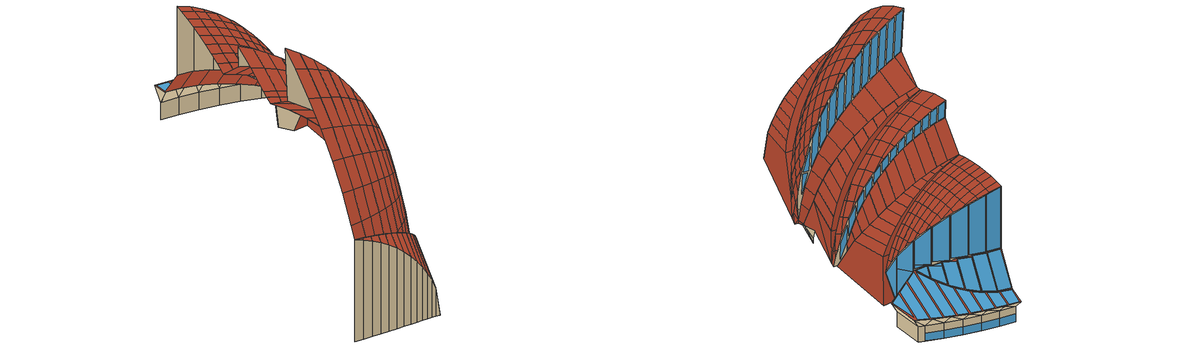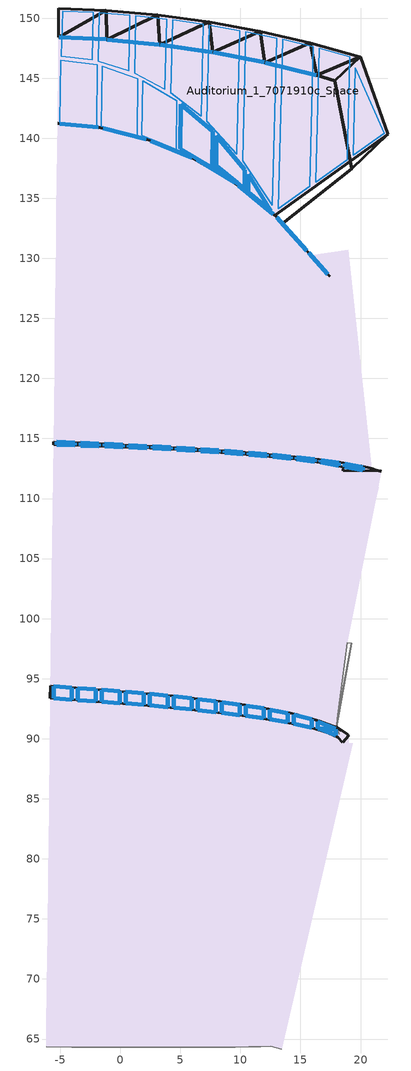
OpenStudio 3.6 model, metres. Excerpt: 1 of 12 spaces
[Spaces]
Auditorium_1_7071910c_Space
 wall outside: 19.26,137.45 17.86,144.78 16.34,145.23 12.03,146.3 7.68,147.15 3.29,147.79 -1.12,148.22 -5.14,148.41 z14.99:19.25; 6.14,93.38,56.73 8.68,93.06,53.29 11,92.73,49.62 11.36,92.67,48.96 13.09,92.36,45.45 14.67,92.03,41.7 14.95,91.96,40.95 16.57,91.52,35.8 17.7,91.08,30.73 17.93,90.98,29.57 18.41,90.71,26.31 18.88,90.37,22.32 19.02,90.24,20.81 18.51,89.68,13.98 18.13,90.07,18.65 17.3,90.47,23.28 16.02,90.86,27.82 14.3,91.25,32.24 12.15,91.63,36.49 9.59,91.99,40.51 6.63,92.34,44.28 3.31,92.67,47.75 -0.35,92.98,50.87 -5.82,93.36,54.68 -5.81,94.4,67.23 -2.58,94.18,65.03 0.5,93.93,62.55 3.41,93.67,59.81 4.82,93.53,58.27; 9.84,113.91,43.25 12.12,113.72,40.46 12.33,113.7,40.19 14.58,113.49,36.8 16.57,113.26,33.21 17.57,113.13,31.04 18.3,113.02,29.38 19.75,112.78,25.28 20.04,112.71,24.23 20.92,112.51,20.85 21.27,112.41,18.99 21.7,112.26,16.51 18.55,112.3,16.51 18.59,112.61,22.1 17.61,112.82,25.53 16.4,113.02,28.83 14.97,113.21,31.99 13.32,113.4,34.96 11.48,113.58,37.73 9.46,113.74,40.27 7.26,113.9,42.57 4.92,114.04,44.61 2.44,114.17,46.36 -0.14,114.29,47.82 -2.82,114.38,48.98 -5.56,114.47,49.82 -5.56,114.75,54.81 -2.15,114.6,53.05 1.12,114.45,50.99 4.22,114.28,48.67 7.13,114.1,46.08; -2.42,140.96,47 -1.63,140.88,46.66 -1.63,140.88,30.63 -1.77,140.89,30.67 -5.23,141.23,30.7 -5.23,141.23,47.94; -1.18,150.66,22.03 -5.14,148.41,19.25 -5.11,150.84,22; -1.18,150.66,22.03 -1.12,148.22,19.25 -5.14,148.41,19.25; 2.37,139.88,44.67 2.37,139.88,30.18 1.6,140.07,30.44 -1.63,140.88,30.63 -1.63,140.88,46.66 0.3,140.39,45.81; 3.11,150.27,22.11 -1.12,148.22,19.25 -1.18,150.66,22.03; 3.11,150.27,22.11 3.29,147.79,19.25 -1.12,148.22,19.25; 5.37,138.63,42.67 6.17,138.3,42 6.17,138.3,29.32 4.82,138.86,29.9 2.37,139.88,30.18 2.37,139.88,44.67 2.91,139.65,44.37 3.67,139.34,43.86; 7.39,149.69,22.24 3.29,147.79,19.25 3.11,150.27,22.11; 7.39,149.69,22.24 7.68,147.15,19.25 3.29,147.79,19.25; 8,137.2,40.4 9.7,136.17,38.63 9.7,136.17,27.98 7.81,137.31,29.04 6.17,138.3,29.32 6.17,138.3,42 7.69,137.39,40.72; 11.63,148.91,22.41 7.68,147.15,19.25 7.39,149.69,22.24; 11.63,148.91,22.41 12.03,146.3,19.25 7.68,147.15,19.25; 11.78,134.46,36.01 12.88,133.55,34.33 12.88,133.55,25.52 12.84,133.59,26.08 10.5,135.52,27.79 9.7,136.17,27.98 9.7,136.17,38.63 9.83,136.07,38.5 10.76,135.3,37.33; 15.83,147.95,22.63 12.03,146.3,19.25 11.63,148.91,22.41; 15.83,147.95,22.63 16.34,145.23,19.25 12.03,146.3,19.25; 12.85,133.6,26.06 13.5,132.87,16.51 19.26,137.45,19.25 22.28,140.32,24.43; 14.21,132.08,31.95 15.07,131.13,30.24 15.41,130.75,29.41 16.38,129.67,27 17.43,128.51,23.73 15.84,130.27,16.51 13.5,132.87,16.51 12.88,133.55,25.52 12.88,133.55,34.33 13.53,132.84,33.26; 13.5,132.87,16.51 19.26,137.45,14.99 19.26,137.45,19.25; 19.98,146.79,22.89 16.34,145.23,19.25 15.83,147.95,22.63; 19.98,146.79,22.89 17.86,144.78,19.25 16.34,145.23,19.25; 22.28,140.32,24.43 19.26,137.45,19.25 17.86,144.78,19.25 19.98,146.79,22.89
 wall to Back_Of_House_1_8c325f1a_Space: -6.18,64.34,38.67 -6.18,64.34,13.16 -4.06,64.32,13.16 -4.06,64.32,37.87; -4.06,64.32,37.87 -4.06,64.32,13.16 -2.01,64.31,13.16 -2.01,64.31,36.92; -2.01,64.31,36.92 -2.01,64.31,13.16 -0.03,64.3,13.16 -0.03,64.3,35.81; -0.03,64.3,35.81 -0.03,64.3,13.16 1.85,64.3,13.16 1.85,64.3,34.56; 1.85,64.3,34.56 1.85,64.3,13.16 3.63,64.3,13.16 3.63,64.3,33.16; 3.63,64.3,33.16 3.63,64.3,13.16 5.3,64.3,13.16 5.3,64.3,31.64; 5.3,64.3,31.64 5.3,64.3,13.16 6.86,64.3,13.16 6.86,64.3,29.99; 6.86,64.3,29.99 6.86,64.3,13.16 8.28,64.31,13.16 8.28,64.31,28.23; 8.28,64.31,28.23 8.28,64.31,13.16 9.56,64.32,13.16 9.56,64.32,26.36; 9.56,64.32,26.36 9.56,64.32,13.16 10.7,64.34,13.16 10.7,64.34,24.41; 10.7,64.34,24.41 10.7,64.34,13.16 11.69,64.36,13.16 11.69,64.36,22.37; 11.69,64.36,22.37 11.69,64.36,13.16 12.51,64.38,13.16 12.51,64.38,20.26; 12.51,64.38,20.26 12.51,64.38,13.16 13.42,64.17,13.16
 wall to Plinth_7_168c7736_Space: 18,91.05,13.43 18.02,90.94,13.16 19.22,97.96,13.38 18.04,91.49,13.62; 18.22,90.38,13.16 18.02,90.94,13.16 18,91.05,13.43; 18.02,90.94,13.16 19.25,97.95,13.16 19.22,97.96,13.38; 18.07,91.65,13.69 18.04,91.49,13.62 19.22,97.96,13.38 19.22,97.96,14.45; 18.07,91.65,13.69 19.22,97.96,14.45 18.89,98,16.51
 window: -1.16,148.22 -5.1,148.41 / 3.25,147.8 -1.08,148.21 / 7.64,147.16 3.34,147.79 / 11.99,146.31 7.72,147.14 / 16.29,145.24 12.07,146.29 z15.03:17.21; -4.06,94.25,65.74 -4.06,93.26,53.76 -5.56,93.37,54.8 -5.56,94.36,66.76; -3.81,114.66,53.63 -3.81,114.43,49.55 -5.31,114.47,50.01 -5.31,114.72,54.4; -1.83,140.9,46.53 -1.83,140.9,30.87 -5.03,141.21,30.89 -5.03,141.21,47.66; -2.06,94.11,64.28 -2.06,93.12,52.37 -3.56,93.23,53.41 -3.56,94.22,65.38; -1.81,114.57,52.53 -1.81,114.36,48.8 -3.31,114.41,49.38 -3.31,114.64,53.36; -0.06,93.95,62.68 -0.06,92.97,50.91 -1.56,93.08,52.02 -1.56,94.07,63.89; 2.17,139.93,44.55 2.17,139.93,30.61 -1.44,140.83,30.82 -1.44,140.83,46.36; 0.19,114.48,51.28 0.19,114.29,47.89 -1.31,114.34,48.6 -1.31,114.55,52.22; 1.94,93.77,60.85 1.94,92.81,49.25 0.44,92.94,50.53 0.44,93.91,62.23; 2.19,114.37,49.87 2.19,114.2,46.79 0.69,114.27,47.64 0.69,114.45,50.94; 3.94,93.58,58.86 3.94,92.63,47.4 2.44,92.77,48.81 2.44,93.73,60.36; 5.99,138.37,41.9 5.99,138.37,29.97 2.55,139.8,30.36 2.55,139.8,44.34; 4.19,114.26,48.34 4.19,114.1,45.43 2.69,114.18,46.49 2.69,114.35,49.49; 4.44,93.53,58.3 5.94,93.37,56.57 5.94,92.44,45.36 4.44,92.59,46.93; 6.19,114.14,46.58 6.19,113.98,43.82 4.69,114.07,45.06 4.69,114.23,47.91; 7.64,137.53,28.9 7.68,140.57,24.57 5.04,142.85,24.03 5,139.12,29.35; 9.53,136.28,38.54 9.53,136.28,28.95 6.34,138.19,29.49 6.34,138.19,41.61; 6.44,93.31,55.9 7.94,93.12,53.86 7.94,92.22,42.99 6.44,92.39,44.83; 8.19,114,44.61 8.19,113.85,41.93 6.69,113.95,43.39 6.69,114.11,46.09; 9.71,136.27,27.83 7.97,137.71,28.25 7.97,137.34,28.79; 10.35,135.76,27.66 10.37,137.39,25.33 8,140.22,24.66 7.97,137.72,28.24; 8.44,93.05,53.11 9.94,92.84,50.82 9.94,91.97,40.33 8.44,92.16,42.37; 8.69,113.97,44.07 10.19,113.86,42.42 10.19,113.7,39.7 8.69,113.82,41.43; 9.86,136.05,38.19 12.73,133.68,34.25 12.73,133.68,27.46 9.86,136.05,28.15; 10.44,92.76,49.92 11.94,92.52,47.21 11.94,91.69,37.27 10.44,91.91,39.64; 12.73,133.68,27.44 12.73,133.68,26.39 10.56,135.47,27.96; 12.52,133.97,26.15 10.66,136.98,25.44 10.64,135.52,27.53; 10.69,113.82,41.8 12.19,113.69,39.93 12.19,113.53,37.05 10.69,113.66,39.11; 12.44,92.42,46.11 13.94,92.13,42.79 13.94,91.36,33.5 12.44,91.62,36.46; 12.69,113.64,39.19 14.19,113.5,36.93 14.19,113.33,33.84 12.69,113.48,36.35; 15.51,130.64,25.53 15.51,130.64,16.71 13.62,132.74,16.71 13.02,133.41,25.53; 13.02,133.41,33.81 15.51,130.64,28.78 15.51,130.64,25.55 13.02,133.41,25.55; 14.44,92,41.34 15.94,91.62,36.97 15.94,90.92,28.57 14.44,91.27,32.5; 14.69,113.44,36.05 16.19,113.27,33.38 16.19,113.08,29.83 14.69,113.27,32.99; 15.68,130.46,28.3 17.26,128.7,23.73 15.68,130.46,16.71; 16.44,91.42,34.67 17.94,90.83,27.75 16.44,90.85,27.75; 17.94,90.79,27.24 17.94,90.31,21.4 16.69,90.8,27.24; 16.69,113.21,32.28 18.19,113,28.93 18.19,112.73,24.18 16.69,113.01,28.76; 18.69,112.91,27.37 20.19,112.62,22.65 20.19,112.37,18.08 18.69,112.64,22.66
 roof outside: -6.18,64.34,38.67 -4.06,64.32,37.87 -3.95,64.89,38.02; -6.16,65.7,41.27 -6.18,64.34,38.67 -2.93,65.65,37.16 -2.91,67.29,40.3; 6.29,69.3,32.98 8.07,70.47,31.65 9.74,71.73,30.23 11.28,73.07,28.72 12.69,74.48,27.14 13.96,75.94,25.5 15.09,77.46,23.79 13.27,77.48,23.79 12.9,77.02,24.31 10.78,74.74,26.88 8.42,72.58,29.31 6.12,70.76,31.37 5.86,70.56,31.59 3.11,68.77,33.61 0.17,67.13,35.48 -2.93,65.65,37.16 -6.18,64.34,38.67 -3.95,64.89,38.02 -1.76,65.56,37.25 0.36,66.33,36.36 2.42,67.22,35.34 4.4,68.21,34.22; -6.12,69.48,46.97 -6.16,65.7,41.27 -2.91,67.29,40.3 -2.87,70.97,45.84; -6.06,73.84,52.25 -6.12,69.48,46.97 -2.87,70.97,45.84 -2.81,75.2,50.97; -6,78.73,57.05 -6.06,73.84,52.25 -2.81,75.2,50.97 -2.75,79.95,55.62; -5.94,84.09,61.3 -6,78.73,57.05 -2.75,79.95,55.62 -2.69,85.15,59.76; -5.86,89.87,64.98 -5.94,84.09,61.3 -2.69,85.15,59.76 -2.62,90.76,63.33; -5.86,89.87,64.98 -2.62,90.76,63.33 -2.58,94.18,65.03 -5.81,94.4,67.23; -5.82,93.36,54.68 -4.19,93.24,53.55 -5.73,100.62,49.45; -5.73,100.62,49.45 -1.94,100.06,47.02 1.6,99.43,44.25 4.84,98.74,41.16 7.77,98,37.77 10.36,97.2,34.13 12.57,96.36,30.26 14.4,95.48,26.2 15.79,94.59,22.06 17.28,94.58,22.06 16.54,95.25,25.21 15.54,95.9,28.26 14.29,96.53,31.2 12.81,97.14,34 11.1,97.72,36.64 9.18,98.26,39.12 7.05,98.77,41.41 4.73,99.24,43.5 2.24,99.66,45.38 -0.41,100.04,47.03 -3.21,100.37,48.44; -5.73,100.62,49.45 -3.21,100.37,48.44 -2.66,102.74,48.75 -5.71,102.49,49.85; -4.19,93.24,53.55 -0.35,92.98,50.87 -1.94,100.06,47.02 -5.73,100.62,49.45; 10.71,104.86,39.96 12.89,105.45,37.63 14.88,106.07,35.14 16.65,106.74,32.5 18.2,107.44,29.73 19.53,108.17,26.86 20.61,108.93,23.89 19.3,108.95,23.89 18.24,108.29,26.47 16.5,107.41,29.91 14.49,106.58,33.2 13.14,106.11,35.05 12.23,105.81,36.27 9.73,105.1,39.11 7.01,104.45,41.73 4.09,103.86,44.14 0.98,103.33,46.3 -2.29,102.87,48.21 -5.71,102.49,49.85 -2.66,102.74,48.75 0.28,103.05,47.41 3.11,103.42,45.86 5.8,103.85,44.09 8.34,104.33,42.12; -5.69,103.71,50.53 -5.71,102.49,49.85 -2.29,102.87,48.21 -2.27,104.4,49.05; -5.63,109.1,52.91 -5.69,103.71,50.53 -2.27,104.4,49.05 -2.21,109.65,51.38; -5.63,109.1,52.91 -2.21,109.65,51.38 -2.15,114.6,53.05 -5.56,114.75,54.81; -2.82,114.38,48.98 -2.74,120.9,42.93 -5.48,120.98,43.77 -5.56,114.47,49.82; -5.48,120.98,43.77 -2.74,120.9,42.93 -0.06,120.8,41.77 1.46,120.73,40.92 2.5,120.72,40.92 1.69,120.75,41.33 -0.65,120.83,42.31 -3.05,120.91,43.12; -5.48,120.98,43.77 -3.05,120.91,43.12 -3.16,121.69,43.27 -5.48,121.26,43.81; 9.65,124.71,36.62 11.45,125.25,35.02 13.12,125.81,33.29 14.66,126.36,31.44 16.07,126.92,29.49 17.32,127.47,27.45 15.75,127.25,27.4 15.01,126.89,28.82 13.45,126.22,31.25 11.67,125.56,33.53 9.69,124.89,35.64 7.52,124.24,37.55 5.19,123.59,39.26 2.7,122.97,40.75 0.08,122.37,42.01 -2.65,121.8,43.03 -5.48,121.26,43.81 -3.16,121.69,43.27 -0.84,122.14,42.55 1.42,122.62,41.67 3.61,123.12,40.63 5.72,123.64,39.44 7.74,124.17,38.1; -5.45,123.73,44.72 -5.48,121.26,43.81 -2.65,121.8,43.03 -2.63,124,43.85; -5.42,126.24,45.52 -5.45,123.73,44.72 -2.63,124,43.85 -2.6,126.47,44.64; -5.42,126.24,45.52 -2.6,126.47,44.64 -2.56,128.97,45.32 -5.38,128.78,46.21; -5.38,128.78,46.21 -2.56,128.97,45.32 -2.53,131.5,45.89 -5.35,131.35,46.79; -5.35,131.35,46.79 -2.53,131.5,45.89 -2.5,134.05,46.34 -5.32,133.94,47.26; -5.32,133.94,47.26 -2.5,134.05,46.34 -2.47,136.62,46.69 -5.29,136.56,47.61; -5.29,136.56,47.61 -2.47,136.62,46.69 -2.44,139.21,46.92 -5.26,139.18,47.84; -5.26,139.18,47.84 -2.44,139.21,46.92 -2.42,140.96,47 -5.23,141.23,47.94; -1.77,140.89,30.67 -1.71,146.19,23.1 -5.16,146.61,23.01 -5.23,141.23,30.7; 22.28,140.32,24.43 19.98,146.79,22.89 15.83,147.95,22.63 11.63,148.91,22.41 7.39,149.69,22.24 3.11,150.27,22.11 -1.18,150.66,22.03 -5.11,150.84,22 -5.16,146.61,23.01 -1.71,146.19,23.1 1.66,145.02,23.37 4.87,143.13,23.81 7.85,140.55,24.42 10.53,137.35,25.17 12.85,133.6,26.06; -4.06,64.32,37.87 -2.01,64.31,36.92 -1.76,65.56,37.25 -3.95,64.89,38.02; -3.21,100.37,48.44 -0.41,100.04,47.03 0.28,103.05,47.41 -2.66,102.74,48.75; -3.05,120.91,43.12 -0.65,120.83,42.31 -0.84,122.14,42.55 -3.16,121.69,43.27; -2.91,67.29,40.3 -2.93,65.65,37.16 0.17,67.13,35.48 0.19,69.09,39.22; -2.87,70.97,45.84 -2.91,67.29,40.3 0.19,69.09,39.22 0.24,72.64,44.57; -2.81,75.2,50.97 -2.87,70.97,45.84 0.24,72.64,44.57 0.29,76.73,49.53; -0.14,114.29,47.82 -0.06,120.8,41.77 -2.74,120.9,42.93 -2.82,114.38,48.98; -2.75,79.95,55.62 -2.81,75.2,50.97 0.29,76.73,49.53 0.35,81.32,54.03; -2.69,85.15,59.76 -2.75,79.95,55.62 0.35,81.32,54.03 0.41,86.35,58.02; -2.62,90.76,63.33 -2.69,85.15,59.76 0.41,86.35,58.02 0.47,91.77,61.47; -2.65,121.8,43.03 0.08,122.37,42.01 0.1,124.34,42.74 -2.63,124,43.85; -2.63,124,43.85 0.1,124.34,42.74 0.13,126.77,43.52 -2.6,126.47,44.64; -2.62,90.76,63.33 0.47,91.77,61.47 0.5,93.93,62.55 -2.58,94.18,65.03; -2.6,126.47,44.64 0.13,126.77,43.52 0.16,129.22,44.18 -2.56,128.97,45.32; -2.56,128.97,45.32 0.16,129.22,44.18 0.19,131.7,44.74 -2.53,131.5,45.89; -2.53,131.5,45.89 0.19,131.7,44.74 0.23,134.2,45.19 -2.5,134.05,46.34; -2.5,134.05,46.34 0.23,134.2,45.19 0.26,136.72,45.53 -2.47,136.62,46.69; -2.47,136.62,46.69 0.26,136.72,45.53 0.29,139.25,45.76 -2.44,139.21,46.92; -2.44,139.21,46.92 0.29,139.25,45.76 0.3,140.39,45.81 -1.63,140.88,46.66 -2.42,140.96,47; -2.27,104.4,49.05 -2.29,102.87,48.21 0.98,103.33,46.3 1,105.21,47.34; -2.27,104.4,49.05 1,105.21,47.34 1.07,110.31,49.6 -2.21,109.65,51.38; -2.21,109.65,51.38 1.07,110.31,49.6 1.12,114.45,50.99 -2.15,114.6,53.05; -2.01,64.31,36.92 -0.03,64.3,35.81 0.36,66.33,36.36 -1.76,65.56,37.25; -0.35,92.98,50.87 3.31,92.67,47.75 1.6,99.43,44.25 -1.94,100.06,47.02; 1.6,140.07,30.44 1.66,145.02,23.37 -1.71,146.19,23.1 -1.77,140.89,30.67 -1.63,140.88,30.63; -0.65,120.83,42.31 1.69,120.75,41.33 1.42,122.62,41.67 -0.84,122.14,42.55; -0.41,100.04,47.03 2.24,99.66,45.38 3.11,103.42,45.86 0.28,103.05,47.41; 2.44,114.17,46.36 2.52,120.65,40.34 1.46,120.73,40.92 -0.06,120.8,41.77 -0.14,114.29,47.82; -0.03,64.3,35.81 1.85,64.3,34.56 2.42,67.22,35.34 0.36,66.33,36.36; 0.08,122.37,42.01 2.7,122.97,40.75 2.72,124.77,41.42 0.1,124.34,42.74; 0.1,124.34,42.74 2.72,124.77,41.42 2.75,127.13,42.17 0.13,126.77,43.52; 0.13,126.77,43.52 2.75,127.13,42.17 2.78,129.52,42.82 0.16,129.22,44.18; 0.16,129.22,44.18 2.78,129.52,42.82 2.81,131.94,43.37 0.19,131.7,44.74; 0.19,69.09,39.22 0.17,67.13,35.48 3.11,68.77,33.61 3.13,71.07,38.02; 0.24,72.64,44.57 0.19,69.09,39.22 3.13,71.07,38.02 3.18,74.49,43.17; 0.19,131.7,44.74 2.81,131.94,43.37 2.84,134.38,43.81 0.23,134.2,45.19; 0.23,134.2,45.19 2.84,134.38,43.81 2.87,136.84,44.14 0.26,136.72,45.53; 0.29,76.73,49.53 0.24,72.64,44.57 3.18,74.49,43.17 3.23,78.43,47.94; 0.26,136.72,45.53 2.87,136.84,44.14 2.9,139.31,44.36 0.29,139.25,45.76; 0.29,139.25,45.76 2.9,139.31,44.36 2.91,139.65,44.37 2.37,139.88,44.67 0.3,140.39,45.81; 0.35,81.32,54.03 0.29,76.73,49.53 3.23,78.43,47.94 3.28,82.84,52.26; 0.41,86.35,58.02 0.35,81.32,54.03 3.28,82.84,52.26 3.34,87.68,56.11; 0.47,91.77,61.47 0.41,86.35,58.02 3.34,87.68,56.11 3.4,92.89,59.42; 0.47,91.77,61.47 3.4,92.89,59.42 3.41,93.67,59.81 0.5,93.93,62.55; 0.98,103.33,46.3 4.09,103.86,44.14 4.12,106.14,45.41 1,105.21,47.34; 1,105.21,47.34 4.12,106.14,45.41 4.18,111.05,47.58 1.07,110.31,49.6; 1.07,110.31,49.6 4.18,111.05,47.58 4.22,114.28,48.67 1.12,114.45,50.99; 1.69,120.75,41.33 2.5,120.72,40.92 3.97,120.61,40.17 3.61,123.12,40.63 1.42,122.62,41.67; 1.46,120.73,40.92 2.52,120.65,40.34 5,120.42,38.68 5.72,120.35,38.08 7.28,120.33,38.08 6.17,120.43,38.85 3.97,120.61,40.17 2.5,120.72,40.92; 3.31,92.67,47.75 6.63,92.34,44.28 4.84,98.74,41.16 1.6,99.43,44.25; 4.82,138.86,29.9 4.87,143.13,23.81 1.66,145.02,23.37 1.6,140.07,30.44 2.37,139.88,30.18; 1.85,64.3,34.56 3.63,64.3,33.16 4.4,68.21,34.22 2.42,67.22,35.34; 2.24,99.66,45.38 4.73,99.24,43.5 5.8,103.85,44.09 3.11,103.42,45.86; 2.44,114.17,46.36 4.92,114.04,44.61 5,120.42,38.68 2.52,120.65,40.34; 2.7,122.97,40.75 5.19,123.59,39.26 5.21,125.27,39.88 2.72,124.77,41.42; 2.72,124.77,41.42 5.21,125.27,39.88 5.24,127.56,40.61 2.75,127.13,42.17; 2.75,127.13,42.17 5.24,127.56,40.61 5.26,129.89,41.25 2.78,129.52,42.82; 2.78,129.52,42.82 5.26,129.89,41.25 5.29,132.23,41.77 2.81,131.94,43.37; 2.81,131.94,43.37 5.29,132.23,41.77 5.32,134.61,42.2 2.84,134.38,43.81; 2.84,134.38,43.81 5.32,134.61,42.2 5.35,136.99,42.52 2.87,136.84,44.14; 2.87,136.84,44.14 5.35,136.99,42.52 5.37,138.63,42.67 3.67,139.34,43.86 2.9,139.31,44.36; 2.9,139.31,44.36 3.67,139.34,43.86 2.91,139.65,44.37; 3.13,71.07,38.02 3.11,68.77,33.61 5.86,70.56,31.59 5.9,73.24,36.72; 3.18,74.49,43.17 3.13,71.07,38.02 5.9,73.24,36.72 5.94,76.51,41.65; 3.23,78.43,47.94 3.18,74.49,43.17 5.94,76.51,41.65 5.98,80.28,46.21; 3.28,82.84,52.26 3.23,78.43,47.94 5.98,80.28,46.21 6.03,84.5,50.35; 3.34,87.68,56.11 3.28,82.84,52.26 6.03,84.5,50.35 6.09,89.13,54.02; 3.34,87.68,56.11 6.09,89.13,54.02 6.14,93.38,56.73 4.82,93.53,58.27 3.4,92.89,59.42; 3.4,92.89,59.42 4.82,93.53,58.27 3.41,93.67,59.81; 3.97,120.61,40.17 6.17,120.43,38.85 5.72,123.64,39.44 3.61,123.12,40.63; 3.63,64.3,33.16 5.3,64.3,31.64 6.29,69.3,32.98 4.4,68.21,34.22; 4.09,103.86,44.14 7.01,104.45,41.73 7.05,107.18,43.25 4.12,106.14,45.41; 4.12,106.14,45.41 7.05,107.18,43.25 7.11,111.89,45.34 4.18,111.05,47.58; 4.18,111.05,47.58 7.11,111.89,45.34 7.13,114.1,46.08 4.22,114.28,48.67; 4.73,99.24,43.5 7.05,98.77,41.41 8.34,104.33,42.12 5.8,103.85,44.09; 7.81,137.31,29.04 7.85,140.55,24.42 4.87,143.13,23.81 4.82,138.86,29.9 6.17,138.3,29.32; 6.63,92.34,44.28 9.59,91.99,40.51 7.77,98,37.77 4.84,98.74,41.16; 4.92,114.04,44.61 7.26,113.9,42.57 7.34,120.1,36.81 5.72,120.35,38.08 5,120.42,38.68; 5.19,123.59,39.26 7.52,124.24,37.55 7.54,125.84,38.14 5.21,125.27,39.88; 5.21,125.27,39.88 7.54,125.84,38.14 7.57,128.05,38.85 5.24,127.56,40.61; 5.24,127.56,40.61 7.57,128.05,38.85 7.6,130.3,39.46 5.26,129.89,41.25; 5.26,129.89,41.25 7.6,130.3,39.46 7.63,132.57,39.97 5.29,132.23,41.77; 5.29,132.23,41.77 7.63,132.57,39.97 7.65,134.86,40.39 5.32,134.61,42.2; 5.3,64.3,31.64 6.86,64.3,29.99 8.07,70.47,31.65 6.29,69.3,32.98; 5.32,134.61,42.2 7.65,134.86,40.39 7.68,137.17,40.7 5.35,136.99,42.52; 5.35,136.99,42.52 7.68,137.17,40.7 7.69,137.39,40.72 6.17,138.3,42 5.37,138.63,42.67; 5.72,120.35,38.08 7.34,120.1,36.81 8.96,119.81,35.27 10.84,119.79,35.27 10.33,119.88,35.74 8.29,120.19,37.37 7.28,120.33,38.08; 6.17,120.43,38.85 7.28,120.33,38.08 8.29,120.19,37.37 7.74,124.17,38.1 5.72,123.64,39.44; 5.9,73.24,36.72 5.86,70.56,31.59 6.12,70.76,31.37 8.43,72.98,30.34 8.46,75.58,35.32; 5.94,76.51,41.65 5.9,73.24,36.72 8.46,75.58,35.32 8.5,78.69,40.01; 5.98,80.28,46.21 5.94,76.51,41.65 8.5,78.69,40.01 8.54,82.28,44.34; 6.03,84.5,50.35 5.98,80.28,46.21 8.54,82.28,44.34 8.59,86.29,48.28; 6.09,89.13,54.02 6.03,84.5,50.35 8.59,86.29,48.28 8.65,90.7,51.78; 6.09,89.13,54.02 8.65,90.7,51.78 8.68,93.06,53.29 6.14,93.38,56.73; 6.12,70.76,31.37 8.42,72.58,29.31 8.43,72.98,30.34; 6.86,64.3,29.99 8.28,64.31,28.23 9.74,71.73,30.23 8.07,70.47,31.65; 7.01,104.45,41.73 9.73,105.1,39.11 9.77,108.32,40.9 7.05,107.18,43.25; 7.05,107.18,43.25 9.77,108.32,40.9 9.83,112.81,42.88 7.11,111.89,45.34; 7.05,98.77,41.41 9.18,98.26,39.12 10.71,104.86,39.96 8.34,104.33,42.12; 7.11,111.89,45.34 9.83,112.81,42.88 9.84,113.91,43.25 7.13,114.1,46.08; 7.26,113.9,42.57 9.46,113.74,40.27 9.53,119.68,34.75 8.96,119.81,35.27 7.34,120.1,36.81; 7.52,124.24,37.55 9.69,124.89,35.64 9.71,126.47,36.22 7.54,125.84,38.14; 7.54,125.84,38.14 9.71,126.47,36.22 9.74,128.6,36.9 7.57,128.05,38.85; 7.57,128.05,38.85 9.74,128.6,36.9 9.76,130.76,37.49 7.6,130.3,39.46; 7.6,130.3,39.46 9.76,130.76,37.49 9.79,132.95,37.98 7.63,132.57,39.97; 7.63,132.57,39.97 9.79,132.95,37.98 9.82,135.15,38.38 7.65,134.86,40.39; 7.65,134.86,40.39 9.82,135.15,38.38 9.83,136.07,38.5 9.7,136.17,38.63 8,137.2,40.4 7.68,137.17,40.7; 7.68,137.17,40.7 8,137.2,40.4 7.69,137.39,40.72; 8.29,120.19,37.37 10.33,119.88,35.74 9.65,124.71,36.62 7.74,124.17,38.1; 9.59,91.99,40.51 12.15,91.63,36.49 10.36,97.2,34.13 7.77,98,37.77; 10.5,135.52,27.79 10.53,137.35,25.17 7.85,140.55,24.42 7.81,137.31,29.04 9.7,136.17,27.98; 8.28,64.31,28.23 9.56,64.32,26.36 11.28,73.07,28.72 9.74,71.73,30.23; 8.43,72.98,30.34 8.42,72.58,29.31 10.78,74.74,26.88 10.79,75.62,29.11; 8.46,75.58,35.32 8.43,72.98,30.34 10.79,75.62,29.11 10.82,78.08,33.83; 8.5,78.69,40.01 8.46,75.58,35.32 10.82,78.08,33.83 10.85,81.02,38.26; 8.54,82.28,44.34 8.5,78.69,40.01 10.85,81.02,38.26 10.89,84.41,42.36; 8.59,86.29,48.28 8.54,82.28,44.34 10.89,84.41,42.36 10.94,88.2,46.08; 8.65,90.7,51.78 8.59,86.29,48.28 10.94,88.2,46.08 10.99,92.37,49.39; 8.65,90.7,51.78 10.99,92.37,49.39 11,92.73,49.62 8.68,93.06,53.29; 8.96,119.81,35.27 9.53,119.68,34.75 11.55,119.14,32.55 11.6,119.12,32.49 13.65,119.1,32.49 12.26,119.46,33.96 10.84,119.79,35.27; 9.18,98.26,39.12 11.1,97.72,36.64 12.89,105.45,37.63 10.71,104.86,39.96; 9.46,113.74,40.27 11.48,113.58,37.73 11.55,119.14,32.55 9.53,119.68,34.75; 9.56,64.32,26.36 10.7,64.34,24.41 12.69,74.48,27.14 11.28,73.07,28.72; 10.33,119.88,35.74 10.84,119.79,35.27 12.26,119.46,33.96 11.45,125.25,35.02 9.65,124.71,36.62; 9.69,124.89,35.64 11.67,125.56,33.53 11.69,127.17,34.13 9.71,126.47,36.22; 9.71,126.47,36.22 11.69,127.17,34.13 11.71,129.21,34.78 9.74,128.6,36.9; 9.73,105.1,39.11 12.23,105.81,36.27 12.28,109.55,38.35 9.77,108.32,40.9; 9.74,128.6,36.9 11.71,129.21,34.78 11.74,131.27,35.34 9.76,130.76,37.49; 9.76,130.76,37.49 11.74,131.27,35.34 11.77,133.36,35.81 9.79,132.95,37.98; 9.77,108.32,40.9 12.28,109.55,38.35 12.33,113.7,40.19 12.12,113.72,40.46 9.83,112.81,42.88; 9.79,132.95,37.98 11.77,133.36,35.81 11.78,134.46,36.01 10.76,135.3,37.33 9.82,135.15,38.38; 9.82,135.15,38.38 10.76,135.3,37.33 9.83,136.07,38.5; 9.83,112.81,42.88 12.12,113.72,40.46 9.84,113.91,43.25; 12.15,91.63,36.49 14.3,91.25,32.24 12.57,96.36,30.26 10.36,97.2,34.13; 12.84,133.59,26.08 12.85,133.6,26.06 10.53,137.35,25.17 10.5,135.52,27.79; 10.7,64.34,24.41 11.69,64.36,22.37 13.96,75.94,25.5 12.69,74.48,27.14; 10.79,75.62,29.11 10.78,74.74,26.88 12.9,77.02,24.31 12.92,78.41,27.83; 10.82,78.08,33.83 10.79,75.62,29.11 12.92,78.41,27.83 12.95,80.72,32.25; 10.85,81.02,38.26 10.82,78.08,33.83 12.95,80.72,32.25 12.98,83.48,36.41; 10.89,84.41,42.36 10.85,81.02,38.26 12.98,83.48,36.41 13.02,86.66,40.26; 10.94,88.2,46.08 10.89,84.41,42.36 13.02,86.66,40.26 13.07,90.23,43.76; 10.94,88.2,46.08 13.07,90.23,43.76 13.09,92.36,45.45 11.36,92.67,48.96 10.99,92.37,49.39; 10.99,92.37,49.39 11.36,92.67,48.96 11,92.73,49.62; 11.1,97.72,36.64 12.81,97.14,34 14.88,106.07,35.14 12.89,105.45,37.63; 12.26,119.46,33.96 13.65,119.1,32.49 14.08,118.96,32.03 13.12,125.81,33.29 11.45,125.25,35.02; 11.48,113.58,37.73 13.32,113.4,34.96 13.39,118.44,30.27 11.6,119.12,32.49 11.55,119.14,32.55; 11.6,119.12,32.49 13.39,118.44,30.27 13.73,118.28,29.75 15.95,118.25,29.75 15.8,118.32,29.97 14.08,118.96,32.03 13.65,119.1,32.49; 11.67,125.56,33.53 13.45,126.22,31.25 13.47,127.92,31.88 11.69,127.17,34.13; 11.69,64.36,22.37 12.51,64.38,20.26 15.09,77.46,23.79 13.96,75.94,25.5; 11.69,127.17,34.13 13.47,127.92,31.88 13.49,129.86,32.5 11.71,129.21,34.78; 11.71,129.21,34.78 13.49,129.86,32.5 13.52,131.82,33.04 11.74,131.27,35.34; 11.74,131.27,35.34 13.52,131.82,33.04 13.53,132.84,33.26 12.88,133.55,34.33 12.8,133.62,34.46 11.77,133.36,35.81; 11.77,133.36,35.81 12.8,133.62,34.46 11.78,134.46,36.01; 12.23,105.81,36.27 13.14,106.11,35.05 14.5,107.05,33.51 14.54,110.87,35.64 12.28,109.55,38.35; 12.28,109.55,38.35 14.54,110.87,35.64 14.58,113.49,36.8 12.33,113.7,40.19; 12.51,64.38,20.26 13.42,64.17,13.16 18.81,87.29,13.16 17.69,84.75,17.04 17.73,84.98,17.2 15.09,77.46,23.79; 14.3,91.25,32.24 16.02,90.86,27.82 14.4,95.48,26.2 12.57,96.36,30.26; 12.81,97.14,34 14.29,96.53,31.2 16.65,106.74,32.5 14.88,106.07,35.14; 12.92,78.41,27.83 12.9,77.02,24.31 13.27,77.48,23.79 14.53,79.18,22.3 14.8,79.62,22.15 14.82,81.34,26.48; 12.95,80.72,32.25 12.92,78.41,27.83 14.82,81.34,26.48 14.85,83.49,30.6; 12.98,83.48,36.41 12.95,80.72,32.25 14.85,83.49,30.6 14.88,86.06,34.48; 13.02,86.66,40.26 12.98,83.48,36.41 14.88,86.06,34.48 14.92,89.03,38.07; 13.07,90.23,43.76 13.02,86.66,40.26 14.92,89.03,38.07 14.95,91.96,40.95 14.67,92.03,41.7; 13.07,90.23,43.76 14.67,92.03,41.7 13.09,92.36,45.45; 14.08,118.96,32.03 15.8,118.32,29.97 14.66,126.36,31.44 13.12,125.81,33.29; 13.14,106.11,35.05 14.49,106.58,33.2 14.5,107.05,33.51; 15.09,77.46,23.79 17.73,84.98,17.2 16.45,82.36,19.5 14.8,79.57,21.96 14.53,79.18,22.3 13.27,77.48,23.79; 13.32,113.4,34.96 14.97,113.21,31.99 15.02,117.6,27.91 13.73,118.28,29.75 13.39,118.44,30.27; 13.45,126.22,31.25 15.01,126.89,28.82 15.04,128.72,29.49 13.47,127.92,31.88; 13.47,127.92,31.88 15.04,128.72,29.49 15.06,130.55,30.08 13.49,129.86,32.5; 13.49,129.86,32.5 15.06,130.55,30.08 15.07,131.13,30.24 14.21,132.08,31.95 13.52,131.82,33.04; 13.52,131.82,33.04 14.21,132.08,31.95 13.53,132.84,33.26; 13.73,118.28,29.75 15.02,117.6,27.91 15.51,117.29,27.06 17.84,117.26,27.06 17.39,117.52,27.77 15.95,118.25,29.75; 14.29,96.53,31.2 15.54,95.9,28.26 18.2,107.44,29.73 16.65,106.74,32.5; 16.02,90.86,27.82 17.3,90.47,23.28 15.83,94.57,21.99 15.79,94.59,22.06 14.4,95.48,26.2; 14.49,106.58,33.2 16.5,107.41,29.91 16.52,108.7,30.79 14.5,107.05,33.51; 14.5,107.05,33.51 16.52,108.7,30.79 16.56,112.27,32.78 14.54,110.87,35.64; 14.53,79.18,22.3 14.8,79.57,21.96 14.8,79.62,22.15; 14.54,110.87,35.64 16.56,112.27,32.78 16.57,113.26,33.21 14.58,113.49,36.8; 15.8,118.32,29.97 15.95,118.25,29.75 17.39,117.52,27.77 16.07,126.92,29.49 14.66,126.36,31.44; 14.8,79.62,22.15 14.8,79.57,21.96 16.45,82.36,19.5 16.46,82.8,21.07; 14.82,81.34,26.48 14.8,79.62,22.15 16.46,82.8,21.07 16.48,84.38,25.07; 14.85,83.49,30.6 14.82,81.34,26.48 16.48,84.38,25.07 16.5,86.37,28.89; 14.88,86.06,34.48 14.85,83.49,30.6 16.5,86.37,28.89 16.53,88.75,32.47; 14.92,89.03,38.07 14.88,86.06,34.48 16.53,88.75,32.47 16.57,91.49,35.79; 14.95,91.96,40.95 14.92,89.03,38.07 16.57,91.49,35.79 16.57,91.52,35.8; 14.97,113.21,31.99 16.4,113.02,28.83 16.45,116.6,25.5 15.51,117.29,27.06 15.02,117.6,27.91; 15.01,126.89,28.82 15.75,127.25,27.4 16.35,127.65,26.28 16.37,129.57,26.99 15.04,128.72,29.49; 15.04,128.72,29.49 16.37,129.57,26.99 16.38,129.67,27 15.41,130.75,29.41 15.06,130.55,30.08; 15.06,130.55,30.08 15.41,130.75,29.41 15.07,131.13,30.24; 15.51,117.29,27.06 16.47,116.58,25.46 18.64,116.7,25.79 17.84,117.26,27.06; 15.54,95.9,28.26 16.54,95.25,25.21 19.53,108.17,26.86 18.2,107.44,29.73; 17.32,127.47,27.45 18.99,130.73,16.51 15.84,130.27,16.51 17.43,128.51,23.73 16.35,127.65,26.28 15.75,127.25,27.4; 15.79,94.59,22.06 17.63,92.86,17.84 17.28,94.58,22.06; 17.3,90.47,23.28 18.13,90.07,18.65 17.11,92.87,17.87 15.83,94.57,21.99; 15.83,94.57,21.99 17.11,92.87,17.87 17.63,92.86,17.84; 17.39,117.52,27.77 17.84,117.26,27.06 18.64,116.7,25.79 18.86,116.54,25.45 17.32,127.47,27.45 16.07,126.92,29.49; 16.35,127.65,26.28 17.43,128.51,23.73 16.38,129.67,27 16.37,129.57,26.99; 16.4,113.02,28.83 17.61,112.82,25.53 17.65,115.47,23.06 16.45,116.6,25.5; 16.46,82.8,21.07 16.45,82.36,19.5 17.85,85.25,16.97 17.86,86.08,19.96; 16.48,84.38,25.07 16.46,82.8,21.07 17.86,86.08,19.96 17.88,87.53,23.62; 16.47,116.58,25.46 17.65,115.47,23.06 18.61,114.31,20.52 18.55,112.49,16.51 20.95,112.45,16.51 18.86,116.54,25.45 18.64,116.7,25.79; 16.5,86.37,28.89 16.48,84.38,25.07 17.88,87.53,23.62 17.9,89.36,27.12; 16.5,107.41,29.91 18.24,108.29,26.47 18.27,110.44,27.94 16.52,108.7,30.79; 16.53,88.75,32.47 16.5,86.37,28.89 17.9,89.36,27.12 17.93,90.98,29.57 17.7,91.08,30.73; 16.52,108.7,30.79 18.27,110.44,27.94 18.3,113.02,29.38 17.57,113.13,31.04 16.56,112.27,32.78; 16.57,91.49,35.79 16.53,88.75,32.47 17.7,91.08,30.73 16.57,91.52,35.8; 16.54,95.25,25.21 17.28,94.58,22.06 20.61,108.93,23.89 19.53,108.17,26.86; 16.56,112.27,32.78 17.57,113.13,31.04 16.57,113.26,33.21; 17.11,92.87,17.87 17.98,91.14,13.63 17.63,92.86,17.84; 18.13,90.07,18.65 18.51,89.68,13.98 17.98,91.14,13.63 17.11,92.87,17.87; 17.28,94.58,22.06 17.98,91.14,13.63 18.07,91.65,13.69 18.89,98,16.51 21.24,109.69,16.51; 17.28,94.58,22.06 21.24,109.69,16.51 21.53,110.92,16.51 20.61,108.93,23.89; 18.86,116.54,25.45 20.95,112.45,16.51 18.99,130.73,16.51 17.32,127.47,27.45; 17.61,112.82,25.53 18.59,112.61,22.1 18.61,114.31,20.52 17.65,115.47,23.06; 17.86,86.08,19.96 17.85,85.16,16.65 17.69,84.75,17.04 18.81,87.29,13.16 19,88.5,15.39 19.01,89.46,18.82; 17.69,84.75,17.04 17.85,85.25,16.97 17.73,84.98,17.2; 17.69,84.75,17.04 17.85,85.16,16.65 17.85,85.25,16.97; 17.88,87.53,23.62 17.86,86.08,19.96 19.01,89.46,18.82 19.02,90.24,20.81 18.88,90.37,22.32; 17.9,89.36,27.12 17.88,87.53,23.62 18.88,90.37,22.32 18.41,90.71,26.31; 17.93,90.98,29.57 17.9,89.36,27.12 18.41,90.71,26.31; 17.98,91.14,13.63 18,91.05,13.43 18.04,91.49,13.62; 17.98,91.14,13.63 18.04,91.49,13.62 18.07,91.65,13.69; 18.51,89.68,13.98 18.5,89.61,13.16 18.22,90.38,13.16 18,91.05,13.43 17.98,91.14,13.63; 18.24,108.29,26.47 19.3,108.95,23.89 19.48,109.06,23.48 19.71,109.39,23.03 19.75,112.25,24.99 18.27,110.44,27.94; 18.27,110.44,27.94 19.75,112.25,24.99 19.75,112.78,25.28 18.3,113.02,29.38; 19.35,89.6,13.16 18.5,89.61,13.16 18.51,89.68,13.98; 19.02,90.24,20.81 19.01,89.46,18.82 18.51,89.68,13.98; 19,88.5,15.39 19.35,89.6,13.16 18.51,89.68,13.98; 19.01,89.46,18.82 19,88.5,15.39 18.51,89.68,13.98; 18.59,112.61,22.1 18.55,112.3,16.51 18.55,112.49,16.51 18.61,114.31,20.52; 19,88.5,15.39 18.81,87.29,13.16 19.35,89.6,13.16; 20.61,108.93,23.89 21.53,110.92,16.51 21.48,110.92,16.51 20.89,110.23,19.1 19.71,109.21,22.89 19.3,108.95,23.89; 19.48,109.06,23.48 19.71,109.21,22.89 19.71,109.39,23.03; 19.71,109.21,22.89 20.89,110.23,19.1 20.91,111.53,20.17 19.71,109.39,23.03; 19.71,109.39,23.03 20.91,111.53,20.17 20.92,112.51,20.85 20.04,112.71,24.23 19.75,112.25,24.99; 19.75,112.25,24.99 20.04,112.71,24.23 19.75,112.78,25.28; 20.89,110.23,19.1 21.48,110.92,16.51 21.7,112.26,16.51 21.27,112.41,18.99 20.91,111.53,20.17; 20.91,111.53,20.17 21.27,112.41,18.99 20.92,112.51,20.85
 skylight: -1.97,141.03,30.5 -1.91,146.1,23.26 -4.97,146.47,23.18 -5.03,141.33,30.53; -2.35,146.52,23.02 -2.26,150.47,22.08 -4.82,150.59,22.06 -4.91,146.83,22.95; 0.69,145.61,23.23 0.8,150.24,22.12 -1.76,150.44,22.08 -1.86,146.42,23.04; 1.41,140.23,30.29 1.47,144.97,23.52 -1.51,146.01,23.28 -1.58,140.98,30.46; 3.71,144.07,23.59 3.86,149.92,22.19 1.3,150.19,22.13 1.18,145.42,23.27; 4.64,139.05,29.76 4.69,143.11,23.96 1.85,144.79,23.57 1.79,140.23,30.07; 6.72,141.82,24.12 6.91,149.51,22.28 4.36,149.86,22.2 4.21,143.78,23.66; 9.71,138.67,24.86 9.96,148.97,22.4 7.41,149.43,22.3 7.21,141.41,24.21; 12.67,134.42,25.87 13.01,148.34,22.54 10.46,148.87,22.42 10.19,138.12,24.99; 15.77,135.98,25.48 16.06,147.62,22.7 13.51,148.23,22.57 13.16,134.12,25.94; 18.89,138.21,24.94 19.1,146.79,22.89 16.55,147.49,22.73 16.28,136.34,25.4; 21.97,140.41,24.41 19.57,145.85,23.12 19.4,138.57,24.86
[Building]
Unnamed: North Axis {deg}=0; Default Construction Set=Default Generic Construction Set; Standards Building Type=MediumOffice
[Site]
Site 1: Terrain=City
[Site:WaterMainsTemperature]
Calculation Method=CorrelationFromWeatherFile
[Material]
Name | Roughness | Thickness {m} | Conductivity {W/m-K} | Density {kg/m3} | Specific Heat {J/kg-K} | Thermal Absorptance | Solar Absorptance | Visible Absorptance
Generic Roof Membrane | MediumRough | 0.01 | 0.16 | 1120 | 1460 | 0.9 | 0.65 | 0.65
Generic Acoustic Tile | MediumSmooth | 0.02 | 0.06 | 368 | 590 | 0.9 | 0.2 | 0.2
Generic 25mm Wood | MediumSmooth | 0.0254 | 0.15 | 608 | 1630 | 0.9 | 0.5 | 0.5
Generic HW Concrete | MediumRough | 0.2 | 1.95 | 2240 | 900 | 0.9 | 0.8 | 0.8
Generic Gypsum Board | MediumSmooth | 0.0127 | 0.16 | 800 | 1090 | 0.9 | 0.5 | 0.5
Generic Wall Air Gap | Smooth | 0.1 | 0.667 | 1.28 | 1000 | 0.9 | 0.7 | 0.7
Generic Ceiling Air Gap | Smooth | 0.1 | 0.556 | 1.28 | 1000 | 0.9 | 0.7 | 0.7
Generic Brick | MediumRough | 0.1 | 0.9 | 1920 | 790 | 0.9 | 0.65 | 0.65
Generic 50mm Insulation | MediumRough | 0.05 | 0.03 | 43 | 1210 | 0.9 | 0.7 | 0.7
Generic Painted Metal | Smooth | 0.0015 | 45 | 7690 | 410 | 0.9 | 0.5 | 0.5
Generic LW Concrete | MediumRough | 0.1 | 0.53 | 1280 | 840 | 0.9 | 0.8 | 0.8
Generic 25mm Insulation | MediumRough | 0.025 | 0.03 | 43 | 1210 | 0.9 | 0.7 | 0.7
Material 1 | Smooth | 0.1 | 0.1 | 0.1 | 100 |  | 0.65 | 0.65
[WindowMaterial:Gas]
Generic Window Air Gap: Gas Type=Air; Thickness {m}=0.0127
[WindowMaterial:Glazing] Optical Data Type=SpectralAverage; Thickness {m}=0.006; Infrared Transmittance at Normal Incidence=0; Front Side Infrared Hemispherical Emissivity=0.84; Conductivity {W/m-K}=1; Dirt Correction Factor for Solar and Visible Transmittance=1; Solar Diffusing=No
Name | Solar Transmittance at Normal Incidence | Front Side Solar Reflectance at Normal Incidence | Back Side Solar Reflectance at Normal Incidence | Visible Transmittance at Normal Incidence | Front Side Visible Reflectance at Normal Incidence | Back Side Visible Reflectance at Normal Incidence | Back Side Infrared Hemispherical Emissivity
Generic Low-e Glass | 0.45 | 0.36 | 0.36 | 0.71 | 0.21 | 0.21 | 0.047
Generic Clear Glass | 0.77 | 0.07 | 0.07 | 0.88 | 0.08 | 0.08 | 0.84
[Construction]
Generic Interior Door: Generic 25mm Wood
Generic Single Pane: Generic Clear Glass
Generic Shade: Material 1
Generic Interior Ceiling: Generic LW Concrete, Generic Ceiling Air Gap, Generic Acoustic Tile
Generic Interior Wall: Generic Gypsum Board, Generic Wall Air Gap, Generic Gypsum Board
Generic Exposed Floor: Generic Painted Metal, Generic Ceiling Air Gap, Generic 50mm Insulation, Generic LW Concrete
Generic Interior Floor: Generic Acoustic Tile, Generic Ceiling Air Gap, Generic LW Concrete
Generic Ground Slab: Generic 50mm Insulation, Generic HW Concrete
Generic Roof: Generic Roof Membrane, Generic 50mm Insulation, Generic LW Concrete, Generic Ceiling Air Gap, Generic Acoustic Tile
Generic Exterior Wall: Generic Brick, Generic LW Concrete, Generic 50mm Insulation, Generic Wall Air Gap, Generic Gypsum Board
Generic Underground Wall: Generic 50mm Insulation, Generic HW Concrete, Generic Wall Air Gap, Generic Gypsum Board
Generic Underground Roof: Generic 50mm Insulation, Generic HW Concrete, Generic Ceiling Air Gap, Generic Acoustic Tile
Generic Double Pane: Generic Low-e Glass, Generic Window Air Gap, Generic Clear Glass
Generic Exterior Door: Generic Painted Metal, Generic 25mm Insulation, Generic Painted Metal
[Construction:AirBoundary]
Generic Air Boundary: None, 0
[DefaultConstructionSet]
Default Generic Construction Set: Default Exterior Surface Constructions=Default Surface Constructions 2; Default Interior Surface Constructions=Default Surface Constructions 1; Default Ground Contact Surface Constructions=Default Surface Constructions 3; Default Exterior SubSurface Constructions=Default Sub Surface Constructions 2; Default Interior SubSurface Constructions=Default Sub Surface Constructions 1; Interior Partition Construction=Generic Air Boundary; Space Shading Construction=Generic Shade; Adiabatic Surface Construction=Generic Interior Wall
[DefaultSurfaceConstructions]
Name | Floor Construction | Wall Construction | Roof Ceiling Construction
Default Surface Constructions 1 | Generic Interior Floor | Generic Interior Wall | Generic Interior Ceiling
Default Surface Constructions 2 | Generic Exposed Floor | Generic Exterior Wall | Generic Roof
Default Surface Constructions 3 | Generic Ground Slab | Generic Underground Wall | Generic Underground Roof
[DefaultSubSurfaceConstructions]
Name | Fixed Window Construction | Operable Window Construction | Door Construction | Glass Door Construction | Overhead Door Construction | Skylight Construction
Default Sub Surface Constructions 1 | Generic Single Pane | Generic Single Pane | Generic Interior Door | Generic Single Pane
Default Sub Surface Constructions 2 | Generic Double Pane | Generic Double Pane | Generic Exterior Door | Generic Double Pane | Generic Exterior Door | Generic Double Pane
[SpaceType]
Generic Office Program: Design Specification Outdoor Air Object=Generic Office Ventilation
[People:Definition]
Generic Office People: Number of People Calculation Method=People/Area; People per Space Floor Area {person/m2}=0.0565; Fraction Radiant=0.3; Sensible Heat Fraction=Autocalculate
[People]
Generic Office People: People Definition=Generic Office People; Space or SpaceType=Generic Office Program; Number of People Schedule=Generic Office Occupancy; Activity Level Schedule=Seated Adult Activity; Multiplier=1
[Lights:Definition]
Generic Office Lighting: Design Level Calculation Method=Watts/Area; Watts per Space Floor Area {W/m2}=10.55; Fraction Radiant=0.7; Fraction Visible=0.2; Return Air Fraction=0
[Lights]
Generic Office Lighting: Lights Definition=Generic Office Lighting; Space or SpaceType=Generic Office Program; Schedule=Generic Office Lighting; Fraction Replaceable=1
[ElectricEquipment:Definition]
Generic Office Equipment: Design Level Calculation Method=Watts/Area; Watts per Space Floor Area {W/m2}=10.33; Fraction Latent=0; Fraction Radiant=0.5; Fraction Lost=0
[ElectricEquipment]
Generic Office Equipment: Electric Equipment Definition=Generic Office Equipment; Space or SpaceType=Generic Office Program; Schedule=Generic Office Equipment
[SpaceInfiltration:DesignFlowRate]
Generic Office Infiltration: Space or SpaceType=Generic Office Program; Schedule=Generic Office Infiltration; Design Flow Rate Calculation Method=Flow/ExteriorArea; Flow per Exterior Surface Area {m3/s-m2}=0.0002266; Constant Term Coefficient=1; Temperature Term Coefficient=0; Velocity Term Coefficient=0
[DesignSpecification:OutdoorAir]
Generic Office Ventilation: Outdoor Air Flow per Person {m3/s-person}=0.00236; Outdoor Air Flow per Floor Area {m3/s-m2}=0.000305; Outdoor Air Flow Rate {m3/s}=0; Outdoor Air Flow Air Changes per Hour {1/hr}=0
[Space]
Auditorium_1_7071910c_Space: Space Type=Generic Office Program; Building Story=Level 3; Thermal Zone=Auditorium_1_7071910c
[ThermalZone]
Auditorium_1_7071910c: Ceiling Height {m}=54.0763; Volume {m3}=95632.4; Thermostat=Generic Office Setpoints; Use Ideal Air Loads=No
[BuildingStory]
Level 3
[ThermostatSetpoint:DualSetpoint]
Generic Office Setpoints: Heating Setpoint Temperature Schedule=Generic Office Heating; Cooling Setpoint Temperature Schedule=Generic Office Cooling
[Schedule:Ruleset]
Name | Default Day Schedule | Summer Design Day Schedule | Winter Design Day Schedule | Holiday Schedule
Generic Office Occupancy | OfficeMedium BLDG_OCC_SCH_Default | OfficeMedium BLDG_OCC_SCH_SmrDsn 1 | OfficeMedium BLDG_OCC_SCH_WntrDsn 1 | OfficeMedium BLDG_OCC_SCH_Default 1
Generic Office Heating | OfficeMedium HTGSETP_SCH_YES_OPTIMUM_Default | OfficeMedium HTGSETP_SCH_YES_OPTIMUM_Default_SmrDsn 1 | OfficeMedium HTGSETP_SCH_YES_OPTIMUM_WntrDsn 1 | OfficeMedium HTGSETP_SCH_YES_OPTIMUM_Default 1
Generic Office Equipment | OfficeMedium BLDG_EQUIP_SCH_2013_Sun | OfficeMedium BLDG_EQUIP_SCH_2013_SmrDsn 1 | OfficeMedium BLDG_EQUIP_SCH_2013_WntrDsn 1 | OfficeMedium BLDG_EQUIP_SCH_2013_Sat 1
Generic Office Lighting | OfficeMedium BLDG_LIGHT_SCH_2013_Sun | OfficeMedium BLDG_LIGHT_SCH_2013_SmrDsn 1 | OfficeMedium BLDG_LIGHT_SCH_2013_WntrDsn 1 | OfficeMedium BLDG_LIGHT_SCH_2013_Sat 1
Generic Office Cooling | OfficeMedium CLGSETP_SCH_YES_OPTIMUM_Default | OfficeMedium CLGSETP_SCH_YES_OPTIMUM_SmrDsn 1 | OfficeMedium CLGSETP_SCH_YES_OPTIMUM_Default_WntrDsn 1 | OfficeMedium CLGSETP_SCH_YES_OPTIMUM_Default 1
Generic Office Infiltration | OfficeMedium INFIL_SCH_PNNL_Default | OfficeMedium INFIL_SCH_PNNL_Wkdy_SmrDsn 1 | OfficeMedium INFIL_SCH_PNNL_Sat_WntrDsn 1 | OfficeMedium INFIL_SCH_PNNL_Default 1
Seated Adult Activity | Seated Adult Activity_Day Schedule
[Schedule:Day]
OfficeMedium BLDG_OCC_SCH_Default; OfficeMedium BLDG_OCC_SCH_Default 1: 6, 0, 0, 18, 0, 0.05, 24, 0, 0
OfficeMedium BLDG_OCC_SCH_SmrDsn 1: 6, 0, 0, 22, 0, 1, 24, 0, 0.05
OfficeMedium BLDG_OCC_SCH_WntrDsn 1; OfficeMedium BLDG_EQUIP_SCH_2013_WntrDsn 1; OfficeMedium BLDG_LIGHT_SCH_2013_WntrDsn 1: 24, 0, 0
Schedule Day 1: 6, 0, 0, 7, 0, 0.1, 8, 0, 0.2, 12, 0, 0.95, 13, 0, 0.5, 17, 0, 0.95, 18, 0, 0.3, 22, 0, 0.1, 24, 0, 0.05
Schedule Day 2: 6, 0, 0, 8, 0, 0.1, 12, 0, 0.3, 17, 0, 0.1, 19, 0, 0.05, 24, 0, 0
OfficeMedium HTGSETP_SCH_YES_OPTIMUM_Default; OfficeMedium HTGSETP_SCH_YES_OPTIMUM_Default 1; OfficeMedium HTGSETP_SCH_YES_OPTIMUM_Default_SmrDsn 1: 24, 0, 15.6
OfficeMedium HTGSETP_SCH_YES_OPTIMUM_WntrDsn 1: 5, 0, 15.6, 6, 0, 17.6, 7, 0, 19.6, 22, 0, 21, 24, 0, 15.6
Schedule Day 3: 5, 0, 15.6, 6, 0, 17.8, 7, 0, 20, 22, 0, 21, 24, 0, 15.6
Schedule Day 4: 5, 0, 15.6, 6, 0, 17.8, 7, 0, 20, 17, 0, 21, 24, 0, 15.6
OfficeMedium BLDG_EQUIP_SCH_2013_Sun: 6, 0, 0.230755, 18, 0, 0.288107, 24, 0, 0.230755
OfficeMedium BLDG_EQUIP_SCH_2013_Sat 1; Schedule Day 6: 6, 0, 0.230755, 8, 0, 0.381235, 12, 0, 0.476543, 17, 0, 0.33358, 19, 0, 0.285926, 24, 0, 0.230755
OfficeMedium BLDG_EQUIP_SCH_2013_SmrDsn 1; OfficeMedium BLDG_LIGHT_SCH_2013_SmrDsn 1; OfficeMedium INFIL_SCH_PNNL_Default; OfficeMedium INFIL_SCH_PNNL_Default 1: 24, 0, 1
Schedule Day 5: 6, 0, 0.307674, 8, 0, 0.381235, 12, 0, 0.857778, 13, 0, 0.76247, 17, 0, 0.857778, 18, 0, 0.476543, 24, 0, 0.381235
OfficeMedium BLDG_LIGHT_SCH_2013_Sun: 6, 0, 0.05, 18, 0, 0.0431163, 24, 0, 0.05
OfficeMedium BLDG_LIGHT_SCH_2013_Sat 1; Schedule Day 8: 6, 0, 0.05, 8, 0, 0.0862326, 12, 0, 0.258698, 17, 0, 0.129349, 19, 0, 0.0431163, 24, 0, 0.05
Schedule Day 7: 5, 0, 0.05, 6, 0, 0.1, 7, 0, 0.0862326, 8, 0, 0.258698, 17, 0, 0.776093, 18, 0, 0.431163, 20, 0, 0.258698, 22, 0, 0.172465, 23, 0, 0.0862326, 24, 0, 0.0431163
OfficeMedium CLGSETP_SCH_YES_OPTIMUM_Default; OfficeMedium CLGSETP_SCH_YES_OPTIMUM_Default 1; OfficeMedium CLGSETP_SCH_YES_OPTIMUM_Default_WntrDsn 1: 24, 0, 26.7
OfficeMedium CLGSETP_SCH_YES_OPTIMUM_SmrDsn 1: 5, 0, 26.7, 6, 0, 25.7, 7, 0, 25, 22, 0, 24, 24, 0, 26.7
Schedule Day 9: 5, 0, 26.7, 6, 0, 25.6, 7, 0, 25, 22, 0, 24, 24, 0, 26.7
Schedule Day 10: 5, 0, 26.7, 6, 0, 25.7, 7, 0, 25, 17, 0, 24, 24, 0, 26.7
OfficeMedium INFIL_SCH_PNNL_Wkdy_SmrDsn 1; Schedule Day 11: 6, 0, 1, 22, 0, 0.25, 24, 0, 1
OfficeMedium INFIL_SCH_PNNL_Sat_WntrDsn 1; Schedule Day 12: 6, 0, 1, 18, 0, 0.25, 24, 0, 1
Seated Adult Activity_Day Schedule: 24, 0, 120
[Schedule:Rule] Apply Sunday=No; Date Specification Type=DateRange; Start Month=1; Start Day=1; End Month=12; End Day=31
Name | Schedule Ruleset | Rule Order | Day Schedule | Apply Monday | Apply Tuesday | Apply Wednesday | Apply Thursday | Apply Friday | Apply Saturday
Schedule Rule 1 | Generic Office Occupancy | 0 | Schedule Day 1 | Yes | Yes | Yes | Yes | Yes | No
Schedule Rule 2 | Generic Office Occupancy | 1 | Schedule Day 2 | No | No | No | No | No | Yes
Schedule Rule 3 | Generic Office Heating | 0 | Schedule Day 3 | Yes | Yes | Yes | Yes | Yes | No
Schedule Rule 4 | Generic Office Heating | 1 | Schedule Day 4 | No | No | No | No | No | Yes
Schedule Rule 5 | Generic Office Equipment | 0 | Schedule Day 5 | Yes | Yes | Yes | Yes | Yes | No
Schedule Rule 6 | Generic Office Equipment | 1 | Schedule Day 6 | No | No | No | No | No | Yes
Schedule Rule 7 | Generic Office Lighting | 0 | Schedule Day 7 | Yes | Yes | Yes | Yes | Yes | No
Schedule Rule 8 | Generic Office Lighting | 1 | Schedule Day 8 | No | No | No | No | No | Yes
Schedule Rule 9 | Generic Office Cooling | 0 | Schedule Day 9 | Yes | Yes | Yes | Yes | Yes | No
Schedule Rule 10 | Generic Office Cooling | 1 | Schedule Day 10 | No | No | No | No | No | Yes
Schedule Rule 11 | Generic Office Infiltration | 0 | Schedule Day 11 | Yes | Yes | Yes | Yes | Yes | No
Schedule Rule 12 | Generic Office Infiltration | 1 | Schedule Day 12 | No | No | No | No | No | Yes
